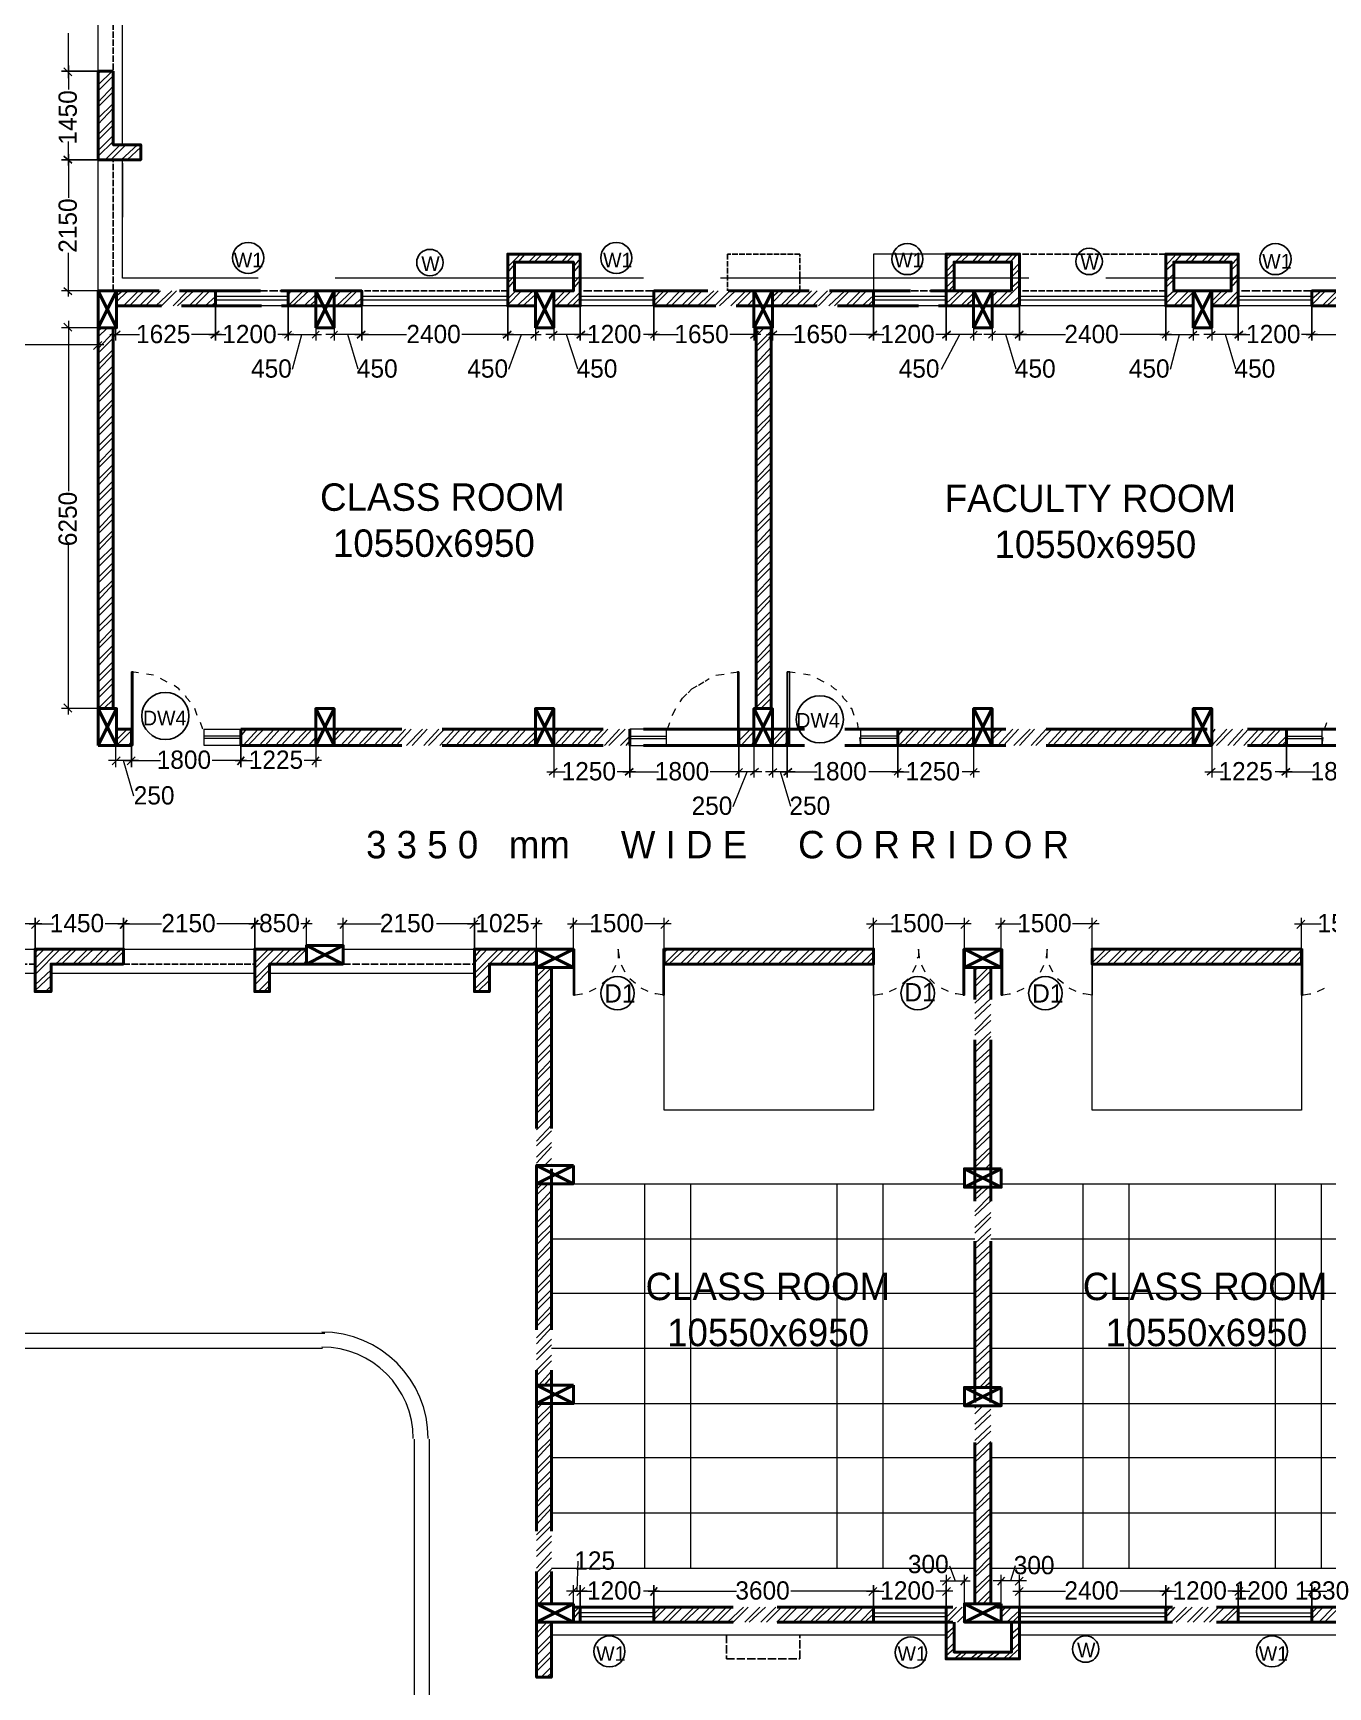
# Model space of a CAD drawing. Header units: millimetres. Extents: x 23593 to 241524, y 4405 to 182732.
# Drawn here: x 168874 to 190123, y 41737 to 68870 of the extents above; entities that cross this region are included whole.
import ezdxf

# ---------------------------------------------------------------- set-up
doc = ezdxf.new("R2010")
doc.units = ezdxf.units.MM
doc.linetypes.add('PDF_IMPORT', pattern=[1, 0.8, -0.2])
for name, color, linetype in [('PDF_0', 7, 'Continuous'), ('PDF_AR_DIMENSION', 7, 'Continuous'), ('PDF_dimensions', 1, 'Continuous'), ('PDF_DOOR WIN TEXT', 5, 'Continuous'), ('PDF_ST COLUMN', 1, 'Continuous'), ('PDF_steps', 2, 'Continuous'), ('PDF_Text', 7, 'Continuous'), ('PDF_wall', 7, 'Continuous'), ('PDF_WINDOW', 2, 'Continuous')]:
    doc.layers.add(name, color=color, linetype=linetype)
for name, color, linetype, true_color in [('PDF_AR_DOOR', 7, 'Continuous', 0x723939), ('PDF_AR_HATCH', 7, 'Continuous', 0x767676), ('PDF_AR_WINDOW', 7, 'Continuous', 0x00a5dd)]:
    doc.layers.add(name, color=color, linetype=linetype, true_color=true_color)
doc.styles.add('PDF Century Gothic', font='GOTHIC.TTF')

msp = doc.modelspace()

# ---------------------------------------------------------------- linework, layer by layer
at = {"layer": 'PDF_0', "color": 1, "linetype": 'PDF_IMPORT', "lineweight": 25, "ltscale": 132.136405}
for points in [[(170189, 68264), (170189, 70397)], [(170189, 64640), (170189, 66792)], [(187461, 65244), (185064, 65244)], [(176664, 64640), (174267, 64640)], [(187461, 64640), (185064, 64640)], [(170359, 53597), (172511, 53597)], [(185064, 42800), (187461, 42800)]]:
    msp.add_lwpolyline(points, dxfattribs=at)
at = {"layer": 'PDF_0', "lineweight": 13}
for points in [[(169378, 68302), (169510, 68170)], [(169378, 66849), (169510, 66735)], [(171794, 63866), (171926, 63979)], [(173002, 63866), (173115, 63979)], [(174191, 63866), (174323, 63979)], [(176588, 63866), (176721, 63979)], [(177797, 63866), (177929, 63979)], [(179005, 63866), (179118, 63979)], [(182591, 63866), (182723, 63979)], [(183931, 63979), (183799, 63866)], [(184989, 63866), (185121, 63979)], [(187405, 63866), (187518, 63979)], [(188594, 63866), (188726, 63979)], [(189802, 63866), (189915, 63979)], [(170416, 56863), (170548, 56995)], [(172228, 56863), (172341, 56995)], [(178589, 56693), (178722, 56806)], [(180515, 56806), (180402, 56693)], [(181194, 56693), (181326, 56806)], [(183007, 56693), (183120, 56806)], [(189368, 56693), (189500, 56806)], [(168849, 54182), (168981, 54315)], [(170303, 54182), (170416, 54315)], [(172454, 54182), (172568, 54315)], [(176041, 54182), (176173, 54315)], [(177797, 43234), (177929, 43366)], [(179005, 43234), (179118, 43366)], [(182591, 43234), (182723, 43366)], [(187405, 43234), (187518, 43366)], [(188594, 43234), (188726, 43366)], [(189802, 43234), (189915, 43366)]]:
    msp.add_lwpolyline(points, close=True, dxfattribs=at)
at = {"layer": 'PDF_0', "color": 6, "linetype": 'PDF_IMPORT', "lineweight": 25, "ltscale": 113.259776}
msp.add_lwpolyline([(181459, 64640), (181459, 65244), (180269, 65244), (180269, 64640)], dxfattribs=at)
at = {"layer": 'PDF_0', "lineweight": 13}
for points in [[(169378, 64697), (169510, 64583)], [(169510, 63979), (169378, 64112)], [(170303, 63979), (170170, 63866)], [(173455, 63866), (173568, 63979)], [(173757, 63866), (173870, 63979)], [(177041, 63866), (177174, 63979)], [(177344, 63866), (177476, 63979)], [(180647, 63866), (180779, 63979)], [(181081, 63979), (180949, 63866)], [(184366, 63979), (184252, 63866)], [(184554, 63866), (184668, 63979)], [(187839, 63866), (187971, 63979)], [(188141, 63866), (188273, 63979)], [(169378, 57863), (169510, 57731)], [(170170, 56863), (170303, 56995)], [(173455, 56863), (173568, 56995)], [(177476, 56806), (177344, 56693)], [(180779, 56806), (180647, 56693)], [(180949, 56693), (181081, 56806)], [(184252, 56693), (184366, 56806)], [(188273, 56806), (188141, 56693)], [(173304, 54182), (173417, 54315)], [(174021, 54315), (173908, 54182)], [(177079, 54182), (177192, 54315)], [(177797, 54315), (177683, 54182)], [(179175, 54182), (179307, 54315)], [(182723, 54315), (182591, 54182)], [(184101, 54182), (184233, 54315)], [(184819, 54315), (184705, 54182)], [(186197, 54182), (186329, 54315)], [(189745, 54315), (189613, 54182)], [(183931, 43536), (183799, 43404)], [(184101, 43404), (184215, 43536)], [(184705, 43404), (184819, 43536)], [(185121, 43536), (184989, 43404)], [(177797, 43366), (177664, 43234)], [(183799, 43234), (183931, 43366)], [(185121, 43366), (184989, 43234)]]:
    msp.add_lwpolyline(points, dxfattribs=at)
at = {"layer": 'PDF_0', "color": 1, "linetype": 'PDF_IMPORT', "lineweight": 25, "ltscale": 169.889663}
for points in [[(173059, 64640), (171869, 64640)], [(179061, 64640), (177853, 64640)], [(189859, 64640), (188651, 64640)], [(166942, 53597), (168906, 53597)], [(177853, 42800), (179061, 42800)], [(188651, 42800), (189859, 42800)]]:
    msp.add_lwpolyline(points, dxfattribs=at)
at = {"layer": 'PDF_0', "color": 1, "linetype": 'PDF_IMPORT', "lineweight": 25, "ltscale": 151.013034}
for points in [[(183856, 64640), (182667, 64640)], [(173965, 53597), (176117, 53597)], [(182667, 42800), (183856, 42800)]]:
    msp.add_lwpolyline(points, dxfattribs=at)
at = {"layer": 'PDF_0', "color": 70, "lineweight": 13, "true_color": 0x7fff00}
msp.add_lwpolyline([(169868, 63677), (170001, 63809)], dxfattribs=at)
at = {"layer": 'PDF_0', "color": 6, "linetype": 'PDF_IMPORT', "lineweight": 25, "ltscale": 169.889663}
msp.add_lwpolyline([(180251, 42592), (180251, 42196), (181459, 42196), (181459, 42592)], dxfattribs=at)
at = {"layer": 'PDF_AR_DIMENSION', "lineweight": 13}
for points in [[(169453, 68132), (169453, 68868)], [(169453, 68340), (169453, 67943)], [(169453, 66698), (169453, 67094)], [(169453, 66886), (169453, 66169)], [(169453, 64546), (169453, 65263)], [(169944, 64640), (169340, 64640)], [(170227, 64395), (170227, 63828)], [(173512, 64338), (173512, 63828)], [(173814, 64338), (173814, 63828)], [(177117, 64395), (177117, 63828)], [(177419, 64395), (177419, 63828)], [(180704, 64395), (180704, 63828)], [(181006, 64395), (181006, 63828)], [(184309, 64395), (184309, 63828)], [(184611, 64338), (184611, 63828)], [(187914, 64338), (187914, 63828)], [(188216, 64395), (188216, 63828)], [(169944, 64036), (169340, 64036)], [(169453, 64149), (169453, 61356)], [(170133, 63923), (170623, 63923)], [(171964, 63923), (171473, 63923)], [(171756, 63923), (172039, 63923)], [(173153, 63923), (172889, 63923)], [(172964, 63923), (173606, 63923)], [(173134, 63356), (173285, 63923)], [(174380, 63923), (174267, 63923), (173814, 63923), (173681, 63923)], [(174210, 63356), (174040, 63923)], [(174153, 63923), (175003, 63923)], [(176758, 63923), (175909, 63923)], [(176570, 63923), (177211, 63923)], [(176683, 63356), (176890, 63923)], [(177985, 63923), (177853, 63923), (177419, 63923), (177287, 63923)], [(177815, 63356), (177627, 63923)], [(177759, 63923), (178042, 63923)], [(179156, 63923), (178891, 63923)], [(178967, 63923), (179458, 63923)], [(180817, 63923), (180307, 63923)], [(180911, 63923), (181402, 63923)], [(182761, 63923), (182270, 63923)], [(182553, 63923), (182837, 63923)], [(183969, 63923), (183686, 63923)], [(184441, 63923), (184309, 63923), (183856, 63923), (183743, 63923)], [(183780, 63356), (184082, 63923)], [(185177, 63923), (185064, 63923), (184611, 63923), (184479, 63923)], [(185007, 63356), (184838, 63923)], [(184951, 63923), (185819, 63923)], [(187556, 63923), (186706, 63923)], [(187367, 63923), (188009, 63923)], [(187537, 63356), (187688, 63923)], [(188783, 63923), (188651, 63923), (188216, 63923), (188084, 63923)], [(188613, 63356), (188443, 63923)], [(188556, 63923), (188839, 63923)], [(189953, 63923), (189689, 63923)], [(189764, 63923), (190255, 63923)], [(169453, 57693), (169453, 60468)], [(170095, 57788), (169340, 57788)], [(170227, 57184), (170227, 56825)], [(173512, 57184), (173512, 56825)], [(177419, 57184), (177419, 56655)], [(180704, 57184), (180704, 56655)], [(181006, 57184), (181006, 56655)], [(184309, 57184), (184309, 56655)], [(188216, 57184), (188216, 56655)], [(170605, 56938), (170491, 56938), (170227, 56938), (170114, 56938)], [(170529, 56353), (170359, 56938)], [(170378, 56938), (170963, 56938)], [(172379, 56938), (171813, 56938)], [(172190, 56938), (172473, 56938)], [(173606, 56938), (173323, 56938)], [(177306, 56750), (177608, 56750)], [(178759, 56750), (178457, 56750)], [(178552, 56750), (179137, 56750)], [(180553, 56750), (179986, 56750)], [(180836, 56750), (180704, 56750), (180458, 56750), (180326, 56750)], [(180364, 56183), (180590, 56750)], [(181383, 56750), (181251, 56750), (181006, 56750), (180892, 56750)], [(181308, 56183), (181138, 56750)], [(181157, 56750), (181742, 56750)], [(183158, 56750), (182591, 56750)], [(182969, 56750), (183252, 56750)], [(184403, 56750), (184120, 56750)], [(188103, 56750), (188405, 56750)], [(189538, 56750), (189255, 56750)], [(189330, 56750), (189915, 56750)], [(173361, 53843), (173361, 54352)], [(173965, 53899), (173965, 54352)], [(177136, 53843), (177136, 54352)], [(177740, 53843), (177740, 54352)], [(179231, 53843), (179231, 54352)], [(182667, 53843), (182667, 54352)], [(184158, 53843), (184158, 54352)], [(184762, 53843), (184762, 54352)], [(186253, 53843), (186253, 54352)], [(189689, 53843), (189689, 54352)], [(169019, 54258), (168339, 54258)], [(168811, 54258), (169208, 54258)], [(170454, 54258), (170057, 54258)], [(170265, 54258), (170982, 54258)], [(172417, 54258), (172605, 54258), (171888, 54258)], [(173455, 54258), (173266, 54258)], [(173870, 54258), (174588, 54258)], [(176211, 54258), (175494, 54258)], [(176003, 54258), (176192, 54258)], [(177230, 54258), (177041, 54258)], [(177646, 54258), (178061, 54258)], [(179344, 54258), (178910, 54258)], [(182553, 54258), (182988, 54258)], [(184271, 54258), (183837, 54258)], [(184668, 54258), (185083, 54258)], [(186367, 54258), (185932, 54258)], [(189576, 54258), (190010, 54258)], [(177815, 43800), (177797, 43309)], [(183913, 43725), (184007, 43479)], [(184989, 43725), (184913, 43479)], [(183762, 43479), (184252, 43479)], [(183856, 43574), (183856, 43045), (183856, 43404)], [(184158, 43045), (184158, 43574)], [(185177, 43479), (185064, 43479), (184762, 43479), (184630, 43479)], [(184762, 43045), (184762, 43574)], [(185064, 43404), (185064, 43045), (185064, 43574)], [(177966, 43309), (177627, 43309)], [(177740, 43045), (177740, 43404)], [(177759, 43309), (178042, 43309)], [(179156, 43309), (178891, 43309)], [(178967, 43309), (180420, 43309)], [(182761, 43309), (181308, 43309)], [(182553, 43309), (182837, 43309)], [(183969, 43309), (183686, 43309)], [(184951, 43309), (185819, 43309)], [(187556, 43309), (186706, 43309)], [(187367, 43309), (187631, 43309)], [(188764, 43309), (188481, 43309)], [(188556, 43309), (188839, 43309)], [(189953, 43309), (189689, 43309)], [(189764, 43309), (190104, 43309)]]:
    msp.add_lwpolyline(points, dxfattribs=at)
for points in [[(169340, 68245), (169944, 68245)], [(169340, 66792), (169944, 66792)], [(171869, 63828), (171869, 64395)], [(173059, 63828), (173059, 64395)], [(174267, 63828), (174267, 64395)], [(176664, 63828), (176664, 64395)], [(177853, 63828), (177853, 64395)], [(179061, 63828), (179061, 64395)], [(182667, 63828), (182667, 64395)], [(183856, 63828), (183856, 64395)], [(185064, 63828), (185064, 64395)], [(187461, 63828), (187461, 64395)], [(188651, 63828), (188651, 64395)], [(189859, 63828), (189859, 64395)], [(170491, 56825), (170491, 57184)], [(172285, 56825), (172285, 57184)], [(178665, 56655), (178665, 57184)], [(180458, 56655), (180458, 57184)], [(181251, 56655), (181251, 57184)], [(183063, 56655), (183063, 57184)], [(189443, 56655), (189443, 57184)], [(168906, 54352), (168906, 53786)], [(170359, 54352), (170359, 53843)], [(172511, 54352), (172511, 53843)], [(176117, 54352), (176117, 53843)], [(177853, 43404), (177853, 43045)], [(179061, 43404), (179061, 43045)], [(182667, 43404), (182667, 43045)], [(187461, 43404), (187461, 43045)], [(188651, 43404), (188651, 43045)], [(189859, 43404), (189859, 43045)]]:
    msp.add_lwpolyline(points, close=True, dxfattribs=at)
at = {"layer": 'PDF_AR_DIMENSION', "color": 2, "lineweight": 13}
msp.add_lwpolyline([(183856, 65244), (182667, 65244), (182667, 64640)], dxfattribs=at)
at = {"layer": 'PDF_AR_DOOR', "lineweight": 25}
for points in [[(170491, 58392), (170510, 58392), (170510, 57184), (170491, 57184)], [(180458, 58392), (180439, 58392), (180439, 57184), (180458, 57184)], [(181251, 58392), (181289, 58392), (181289, 57184), (181251, 57184)], [(177740, 53088), (177759, 53088), (177759, 53843), (177740, 53843)], [(179231, 53088), (179212, 53088), (179212, 53843), (179231, 53843)], [(184158, 53088), (184139, 53088), (184139, 53843), (184158, 53843)], [(184762, 53088), (184781, 53088), (184781, 53843), (184762, 53843)], [(189689, 53088), (189708, 53088), (189708, 53843), (189689, 53843)]]:
    msp.add_lwpolyline(points, close=True, dxfattribs=at)
at = {"layer": 'PDF_AR_DOOR', "lineweight": 20}
for points in [[(170605, 58373), (170491, 58392)], [(170850, 58335), (170737, 58354)], [(180081, 58335), (180213, 58354)], [(180326, 58373), (180458, 58392)], [(181383, 58373), (181251, 58392)], [(181629, 58335), (181515, 58354)], [(171076, 58222), (170963, 58279)], [(171284, 58090), (171265, 58109), (171190, 58165)], [(181855, 58222), (181742, 58279)], [(182063, 58090), (182025, 58109), (181968, 58165)], [(171454, 57901), (171397, 57958), (171378, 57995)], [(182233, 57901), (182176, 57958), (182157, 57995)], [(171567, 57675), (171530, 57788)], [(171662, 57448), (171624, 57561)], [(179288, 57448), (179326, 57561)], [(179363, 57675), (179420, 57788)], [(182346, 57675), (182308, 57788), (182289, 57788)], [(182421, 57448), (182402, 57561)], [(190066, 57448), (190104, 57561)], [(171681, 57184), (171681, 57316)], [(179269, 57184), (179269, 57316)], [(182459, 57184), (182440, 57316)], [(190029, 57184), (190047, 57316)], [(178495, 53692), (178495, 53710), (178476, 53843), (178476, 53710), (178476, 53692)], [(183422, 53692), (183422, 53710), (183403, 53843), (183403, 53710), (183384, 53692)], [(185517, 53692), (185517, 53710), (185517, 53843), (185498, 53710), (185498, 53692)], [(178382, 53465), (178438, 53578)], [(178589, 53465), (178533, 53578)], [(183309, 53465), (183365, 53578)], [(183516, 53465), (183460, 53578)], [(185404, 53465), (185460, 53578)], [(185611, 53465), (185555, 53578)], [(178004, 53144), (178117, 53201)], [(178212, 53276), (178306, 53352)], [(178759, 53276), (178665, 53352)], [(178967, 53144), (178854, 53201)], [(182931, 53144), (183044, 53201)], [(183139, 53276), (183233, 53352)], [(183667, 53276), (183592, 53352)], [(183894, 53144), (183780, 53201)], [(185026, 53144), (185140, 53201)], [(185253, 53276), (185328, 53352)], [(185781, 53276), (185687, 53352)], [(185989, 53144), (185876, 53201)], [(189953, 53144), (190066, 53201)], [(177740, 53088), (177872, 53106), (177891, 53106)], [(179231, 53088), (179099, 53106), (179080, 53106)], [(182667, 53088), (182799, 53106), (182818, 53106)], [(184158, 53088), (184026, 53106), (184007, 53106)], [(184762, 53088), (184894, 53106), (184913, 53106)], [(186253, 53088), (186121, 53106), (186102, 53106)], [(189689, 53088), (189821, 53106), (189840, 53106)]]:
    msp.add_lwpolyline(points, dxfattribs=at)
at = {"layer": 'PDF_AR_DOOR', "linetype": 'PDF_IMPORT', "lineweight": 20, "ltscale": 126.628279}
msp.add_lwpolyline([(179495, 57901), (179533, 57958), (179684, 58109), (179967, 58279)], dxfattribs=at)
at = {"layer": 'PDF_AR_DOOR', "lineweight": 25}
for points in [[(182667, 53088), (182667, 53843), (182667, 53088)], [(186253, 53088), (186253, 53843), (186253, 53088)]]:
    msp.add_lwpolyline(points, dxfattribs=at)
at = {"layer": 'PDF_AR_HATCH', "lineweight": 5}
for points in [[(169944, 68019), (170170, 68245)], [(169944, 68189), (169982, 68245)], [(169944, 67925), (170189, 68170)], [(169944, 67736), (170189, 68000)], [(169944, 67660), (170189, 67906)], [(169944, 67472), (170189, 67717)], [(169944, 67377), (170189, 67641)], [(169944, 67207), (170189, 67453)], [(169944, 67113), (170189, 67358)], [(169944, 66943), (170189, 67188)], [(169944, 66849), (170189, 67094)], [(170057, 66792), (170303, 67037)], [(170152, 66792), (170397, 67037)], [(170321, 66792), (170586, 67037)], [(170416, 66792), (170642, 67000)], [(170605, 66792), (170642, 66830)], [(176664, 65036), (176872, 65244)], [(176664, 65225), (176683, 65244)], [(176834, 65112), (176947, 65244)], [(177004, 65112), (177136, 65244)], [(177098, 65112), (177230, 65244)], [(177268, 65112), (177400, 65244)], [(177362, 65112), (177495, 65244)], [(177551, 65112), (177664, 65244)], [(177627, 65112), (177759, 65244)], [(177740, 65036), (177853, 65169)], [(183856, 65225), (183875, 65244)], [(183856, 65150), (183950, 65244)], [(184007, 65112), (184139, 65244)], [(184101, 65112), (184233, 65244)], [(184290, 65112), (184403, 65244)], [(184366, 65112), (184498, 65244)], [(184554, 65112), (184668, 65244)], [(184649, 65112), (184762, 65244)], [(184819, 65112), (184951, 65244)], [(184913, 65112), (185026, 65244)], [(187461, 65055), (187631, 65244)], [(187612, 65112), (187726, 65244)], [(187782, 65112), (187914, 65244)], [(187877, 65112), (187990, 65244)], [(188047, 65112), (188179, 65244)], [(188141, 65112), (188273, 65244)], [(188330, 65112), (188443, 65244)], [(188405, 65112), (188537, 65244)], [(188537, 65055), (188651, 65187)], [(176664, 64942), (176777, 65074)], [(176664, 64772), (176777, 64885)], [(177740, 64942), (177853, 65074)], [(177740, 64772), (177853, 64885)], [(183856, 64961), (183988, 65093)], [(183856, 64867), (183988, 64999)], [(184932, 64961), (185064, 65093)], [(184932, 64867), (185064, 64999)], [(187461, 64980), (187594, 65093)], [(187461, 64791), (187594, 64923)], [(188537, 64980), (188651, 65093)], [(188537, 64791), (188651, 64923)], [(170227, 64546), (170340, 64640)], [(170227, 64451), (170435, 64640)], [(170359, 64395), (170605, 64640)], [(170454, 64395), (170699, 64640)], [(170623, 64395), (170869, 64640)], [(170718, 64395), (170963, 64640)], [(170888, 64395), (171152, 64640)], [(170982, 64395), (171227, 64640)], [(171171, 64395), (171416, 64640)], [(171246, 64395), (171511, 64640)], [(171435, 64395), (171681, 64640)], [(171530, 64395), (171775, 64640)], [(173059, 64395), (173304, 64640)], [(173059, 64583), (173115, 64640)], [(173134, 64395), (173398, 64640)], [(173323, 64395), (173512, 64583)], [(173814, 64621), (173832, 64640)], [(173814, 64527), (173927, 64640)], [(173851, 64395), (174116, 64640)], [(173946, 64395), (174191, 64640)], [(176664, 64678), (176777, 64810)], [(176664, 64508), (176796, 64640)], [(176664, 64414), (176890, 64640)], [(176815, 64395), (177079, 64640)], [(176909, 64395), (177117, 64583)], [(177419, 64451), (177608, 64640)], [(177419, 64621), (177438, 64640)], [(177457, 64395), (177702, 64640)], [(177627, 64395), (177853, 64621)], [(177740, 64678), (177853, 64810)], [(179061, 64470), (179231, 64640)], [(179061, 64395), (179307, 64640)], [(179250, 64395), (179495, 64640)], [(179344, 64395), (179590, 64640)], [(179514, 64395), (179760, 64640)], [(179609, 64395), (179854, 64640)], [(179779, 64395), (180043, 64640)], [(179873, 64395), (180118, 64640)], [(180062, 64395), (180307, 64640)], [(180137, 64395), (180402, 64640)], [(180326, 64395), (180571, 64640)], [(180420, 64395), (180666, 64640)], [(181006, 64546), (181119, 64640)], [(181006, 64451), (181194, 64640)], [(181138, 64395), (181383, 64640)], [(181213, 64395), (181477, 64640)], [(181402, 64395), (181647, 64640)], [(181496, 64395), (181742, 64640)], [(181666, 64395), (181912, 64640)], [(181761, 64395), (182006, 64640)], [(181931, 64395), (182195, 64640)], [(182025, 64395), (182270, 64640)], [(182214, 64395), (182459, 64640)], [(182308, 64395), (182553, 64640)], [(183856, 64697), (183988, 64829)], [(183856, 64602), (183988, 64734)], [(183856, 64432), (184082, 64640)], [(183913, 64395), (184158, 64640)], [(184101, 64395), (184309, 64602)], [(184611, 64640), (184611, 64640)], [(184611, 64546), (184705, 64640)], [(184630, 64395), (184875, 64640)], [(184724, 64395), (185064, 64734)], [(184932, 64697), (185064, 64810)], [(187461, 64697), (187594, 64829)], [(187461, 64527), (187594, 64640)], [(187461, 64432), (187669, 64640)], [(187594, 64395), (187839, 64640)], [(187688, 64395), (187914, 64621)], [(188216, 64470), (188386, 64640)], [(188216, 64395), (188481, 64640)], [(188405, 64395), (188651, 64640)], [(188537, 64697), (188651, 64829)], [(189859, 64508), (190010, 64640)], [(189859, 64414), (190085, 64640)], [(190029, 64395), (190274, 64640)], [(190104, 64395), (190368, 64640)], [(171699, 64395), (171869, 64546)], [(171794, 64395), (171869, 64451)], [(173417, 64395), (173512, 64489)], [(174134, 64395), (174267, 64527)], [(174210, 64395), (174267, 64432)], [(177098, 64395), (177117, 64414)], [(177721, 64395), (177853, 64527)], [(180590, 64395), (180704, 64508)], [(180685, 64395), (180704, 64414)], [(182478, 64395), (182667, 64565)], [(182572, 64395), (182667, 64489)], [(184177, 64395), (184309, 64508)], [(184894, 64395), (185064, 64546)], [(184989, 64395), (185064, 64451)], [(187858, 64395), (187914, 64432)], [(188500, 64395), (188651, 64565)], [(169944, 63979), (170001, 64036)], [(169944, 63885), (170095, 64036)], [(180741, 63998), (180779, 64036)], [(180741, 63904), (180873, 64036)], [(169944, 63696), (170189, 63960)], [(169944, 63621), (170189, 63866)], [(180741, 63734), (180987, 63979)], [(180741, 63640), (180987, 63885)], [(169944, 63432), (170189, 63677)], [(169944, 63338), (170189, 63602)], [(180741, 63451), (180987, 63715)], [(180741, 63375), (180987, 63621)], [(169944, 63168), (170189, 63413)], [(169944, 63073), (170189, 63319)], [(180741, 63187), (180987, 63432)], [(180741, 63092), (180987, 63356)], [(169944, 62885), (170189, 63149)], [(169944, 62809), (170189, 63054)], [(180741, 62922), (180987, 63168)], [(180741, 62828), (180987, 63073)], [(169944, 62620), (170189, 62866)], [(169944, 62526), (170189, 62790)], [(180741, 62639), (180987, 62903)], [(180741, 62564), (180987, 62809)], [(169944, 62356), (170189, 62601)], [(169944, 62262), (170189, 62507)], [(180741, 62375), (180987, 62620)], [(180741, 62280), (180987, 62545)], [(169944, 62092), (170189, 62337)], [(169944, 61997), (170189, 62243)], [(180741, 62111), (180987, 62356)], [(180741, 62016), (180987, 62262)], [(169944, 61809), (170189, 62073)], [(169944, 61733), (170189, 61978)], [(180741, 61846), (180987, 62092)], [(180741, 61752), (180987, 61997)], [(169944, 61544), (170189, 61790)], [(169944, 61450), (170189, 61714)], [(180741, 61563), (180987, 61827)], [(180741, 61488), (180987, 61733)], [(169944, 61280), (170189, 61525)], [(169944, 61186), (170189, 61431)], [(180741, 61299), (180987, 61544)], [(180741, 61205), (180987, 61469)], [(169944, 61016), (170189, 61261)], [(169944, 60921), (170189, 61167)], [(180741, 61035), (180987, 61280)], [(180741, 60940), (180987, 61186)], [(169944, 60733), (170189, 60997)], [(169944, 60657), (170189, 60902)], [(180741, 60770), (180987, 61016)], [(180741, 60676), (180987, 60921)], [(169944, 60468), (170189, 60714)], [(169944, 60374), (170189, 60638)], [(180741, 60487), (180987, 60751)], [(180741, 60412), (180987, 60657)], [(169944, 60204), (170189, 60449)], [(169944, 60110), (170189, 60355)], [(180741, 60223), (180987, 60468)], [(180741, 60129), (180987, 60393)], [(169944, 59940), (170189, 60185)], [(169944, 59845), (170189, 60091)], [(180741, 59959), (180987, 60204)], [(180741, 59864), (180987, 60110)], [(169944, 59657), (170189, 59902)], [(169944, 59562), (170189, 59827)], [(180741, 59675), (180987, 59940)], [(180741, 59600), (180987, 59845)], [(169944, 59392), (170189, 59638)], [(169944, 59298), (170189, 59543)], [(180741, 59411), (180987, 59657)], [(180741, 59317), (180987, 59581)], [(169944, 59128), (170189, 59373)], [(169944, 59034), (170189, 59279)], [(180741, 59147), (180987, 59392)], [(180741, 59053), (180987, 59298)], [(169944, 58845), (170189, 59109)], [(169944, 58769), (170189, 59015)], [(180741, 58883), (180987, 59128)], [(180741, 58788), (180987, 59034)], [(169944, 58581), (170189, 58826)], [(169944, 58486), (170189, 58751)], [(180741, 58600), (180987, 58864)], [(180741, 58524), (180987, 58769)], [(169944, 58316), (170189, 58562)], [(169944, 58222), (170189, 58467)], [(180741, 58335), (180987, 58581)], [(180741, 58241), (180987, 58505)], [(169944, 58052), (170189, 58298)], [(169944, 57958), (170189, 58203)], [(180741, 58071), (180987, 58316)], [(180741, 57977), (180987, 58222)], [(169944, 57788), (170189, 58033)], [(170038, 57788), (170189, 57939)], [(180741, 57807), (180987, 58052)], [(180817, 57788), (180987, 57958)], [(170227, 57259), (170416, 57448)], [(170246, 57184), (170491, 57429)], [(172285, 57429), (172303, 57448)], [(172285, 57335), (172379, 57448)], [(172322, 57184), (172568, 57448)], [(172398, 57184), (172662, 57448)], [(172587, 57184), (172832, 57448)], [(172681, 57184), (172926, 57448)], [(172851, 57184), (173096, 57448)], [(172945, 57184), (173191, 57448)], [(173115, 57184), (173379, 57448)], [(173210, 57184), (173455, 57448)], [(173398, 57184), (173512, 57316)], [(173814, 57335), (173908, 57448)], [(173814, 57259), (174002, 57448)], [(173927, 57184), (174172, 57448)], [(174021, 57184), (174267, 57448)], [(174210, 57184), (174455, 57448)], [(174285, 57184), (174550, 57448)], [(174474, 57184), (174720, 57448)], [(174569, 57184), (174814, 57448)], [(174739, 57184), (174984, 57448)], [(174833, 57184), (175078, 57448)], [(175003, 57184), (175267, 57448)], [(175097, 57184), (175343, 57448)], [(175286, 57184), (175531, 57448)], [(175361, 57184), (175626, 57448)], [(175550, 57184), (175796, 57448)], [(175645, 57184), (175890, 57448)], [(175815, 57184), (176060, 57448)], [(175909, 57184), (176154, 57448)], [(176079, 57184), (176343, 57448)], [(176173, 57184), (176419, 57448)], [(176362, 57184), (176607, 57448)], [(176437, 57184), (176702, 57448)], [(176626, 57184), (176872, 57448)], [(176721, 57184), (176966, 57448)], [(176890, 57184), (177117, 57410)], [(176985, 57184), (177117, 57316)], [(177419, 57429), (177419, 57448)], [(177419, 57354), (177513, 57448)], [(177438, 57184), (177683, 57448)], [(177532, 57184), (177778, 57448)], [(177702, 57184), (177948, 57448)], [(177797, 57184), (178042, 57448)], [(177966, 57184), (178231, 57448)], [(178061, 57184), (178306, 57448)], [(178250, 57184), (178495, 57448)], [(178325, 57184), (178589, 57448)], [(178514, 57184), (178665, 57335)], [(178608, 57184), (178665, 57259)], [(180458, 57259), (180647, 57448)], [(180458, 57429), (180458, 57448)], [(180496, 57184), (180704, 57410)], [(181006, 57259), (181194, 57448)], [(181024, 57184), (181251, 57429)], [(183063, 57429), (183063, 57448)], [(183063, 57335), (183158, 57448)], [(183082, 57184), (183346, 57448)], [(183176, 57184), (183422, 57448)], [(183365, 57184), (183611, 57448)], [(183460, 57184), (183705, 57448)], [(183629, 57184), (183875, 57448)], [(183724, 57184), (183969, 57448)], [(183894, 57184), (184158, 57448)], [(183988, 57184), (184233, 57448)], [(184177, 57184), (184309, 57335)], [(184611, 57373), (184687, 57448)], [(184611, 57278), (184781, 57448)], [(184705, 57184), (184951, 57448)], [(184800, 57184), (185045, 57448)], [(184970, 57184), (185234, 57448)], [(185064, 57184), (185309, 57448)], [(185253, 57184), (185498, 57448)], [(185328, 57184), (185593, 57448)], [(185517, 57184), (185762, 57448)], [(185611, 57184), (185857, 57448)], [(185781, 57184), (186027, 57448)], [(185876, 57184), (186121, 57448)], [(186046, 57184), (186310, 57448)], [(186140, 57184), (186385, 57448)], [(186329, 57184), (186574, 57448)], [(186423, 57184), (186669, 57448)], [(186593, 57184), (186838, 57448)], [(186687, 57184), (186933, 57448)], [(186857, 57184), (187122, 57448)], [(186952, 57184), (187197, 57448)], [(187140, 57184), (187386, 57448)], [(187216, 57184), (187480, 57448)], [(187405, 57184), (187650, 57448)], [(187499, 57184), (187745, 57448)], [(187669, 57184), (187914, 57429)], [(187763, 57184), (187914, 57335)], [(188216, 57184), (188462, 57448)], [(188216, 57373), (188273, 57448)], [(188292, 57184), (188556, 57448)], [(188481, 57184), (188726, 57448)], [(188575, 57184), (188821, 57448)], [(188745, 57184), (188990, 57448)], [(188839, 57184), (189085, 57448)], [(189009, 57184), (189274, 57448)], [(189104, 57184), (189349, 57448)], [(189292, 57184), (189443, 57335)], [(189368, 57184), (189443, 57259)], [(170435, 57184), (170491, 57240)], [(173474, 57184), (173512, 57222)], [(180666, 57184), (180704, 57240)], [(181213, 57184), (181251, 57240)], [(184252, 57184), (184309, 57240)], [(168906, 53786), (168962, 53843)], [(168906, 53522), (169227, 53843)], [(168906, 53692), (169057, 53843)], [(168906, 53427), (169321, 53843)], [(169245, 53597), (169510, 53843)], [(169340, 53597), (169585, 53843)], [(169529, 53597), (169774, 53843)], [(169604, 53597), (169868, 53843)], [(169793, 53597), (170038, 53843)], [(169887, 53597), (170133, 53843)], [(170057, 53597), (170321, 53843)], [(170152, 53597), (170359, 53805)], [(172511, 53616), (172738, 53843)], [(172511, 53352), (173002, 53843)], [(172511, 53805), (172549, 53843)], [(172511, 53522), (172832, 53843)], [(172851, 53597), (173096, 53843)], [(173021, 53597), (173285, 53843)], [(173115, 53597), (173361, 53843)], [(176117, 53710), (176230, 53843)], [(176117, 53446), (176513, 53843)], [(176117, 53616), (176324, 53843)], [(176117, 53352), (176607, 53843)], [(176532, 53597), (176777, 53843)], [(176626, 53597), (176872, 53843)], [(176796, 53597), (177041, 53843)], [(176890, 53597), (177136, 53843)], [(179231, 53597), (179477, 53843)], [(179231, 53786), (179288, 53843)], [(179307, 53597), (179571, 53843)], [(179495, 53597), (179741, 53843)], [(179590, 53597), (179835, 53843)], [(179760, 53597), (180005, 53843)], [(179854, 53597), (180100, 53843)], [(180024, 53597), (180288, 53843)], [(180118, 53597), (180364, 53843)], [(180307, 53597), (180553, 53843)], [(180383, 53597), (180647, 53843)], [(180571, 53597), (180817, 53843)], [(180666, 53597), (180911, 53843)], [(180836, 53597), (181081, 53843)], [(180930, 53597), (181175, 53843)], [(181100, 53597), (181364, 53843)], [(181194, 53597), (181440, 53843)], [(181383, 53597), (181629, 53843)], [(181459, 53597), (181723, 53843)], [(181647, 53597), (181893, 53843)], [(181742, 53597), (181987, 53843)], [(181912, 53597), (182157, 53843)], [(182006, 53597), (182251, 53843)], [(182176, 53597), (182440, 53843)], [(182270, 53597), (182516, 53843)], [(182459, 53597), (182667, 53805)], [(186253, 53616), (186480, 53843)], [(186253, 53805), (186291, 53843)], [(186310, 53597), (186574, 53843)], [(186499, 53597), (186744, 53843)], [(186593, 53597), (186838, 53843)], [(186763, 53597), (187008, 53843)], [(186857, 53597), (187103, 53843)], [(187027, 53597), (187291, 53843)], [(187122, 53597), (187367, 53843)], [(187310, 53597), (187556, 53843)], [(187386, 53597), (187650, 53843)], [(187575, 53597), (187820, 53843)], [(187669, 53597), (187914, 53843)], [(187839, 53597), (188084, 53843)], [(187933, 53597), (188179, 53843)], [(188103, 53597), (188367, 53843)], [(188198, 53597), (188443, 53843)], [(188386, 53597), (188632, 53843)], [(188481, 53597), (188726, 53843)], [(188651, 53597), (188896, 53843)], [(188745, 53597), (188990, 53843)], [(188915, 53597), (189179, 53843)], [(189009, 53597), (189255, 53843)], [(189198, 53597), (189443, 53843)], [(189274, 53597), (189538, 53843)], [(189462, 53597), (189689, 53824)], [(189557, 53597), (189689, 53729)], [(168906, 53257), (169170, 53503)], [(170340, 53597), (170359, 53616)], [(172511, 53257), (172756, 53503)], [(173304, 53597), (173361, 53654)], [(177060, 53597), (177136, 53654)], [(177136, 53390), (177287, 53541)], [(177136, 53295), (177381, 53541)], [(182553, 53597), (182667, 53710)], [(184328, 53314), (184554, 53541)], [(184328, 53503), (184384, 53541)], [(184328, 53220), (184592, 53484)], [(168906, 53163), (169170, 53408)], [(169076, 53144), (169170, 53239)], [(172568, 53144), (172756, 53333)], [(172662, 53144), (172756, 53239)], [(176117, 53182), (176362, 53427)], [(176173, 53144), (176362, 53333)], [(177136, 53125), (177381, 53371)], [(177136, 53031), (177381, 53276)], [(184328, 53050), (184592, 53295)], [(184328, 52955), (184592, 53201)], [(176343, 53144), (176362, 53163)], [(177136, 52861), (177381, 53106)], [(177136, 52767), (177381, 53012)], [(184328, 52786), (184592, 53031)], [(184328, 52691), (184592, 52937)], [(177136, 52578), (177381, 52842)], [(177136, 52502), (177381, 52748)], [(184328, 52502), (184592, 52767)], [(184328, 52427), (184592, 52672)], [(177136, 52314), (177381, 52559)], [(177136, 52219), (177381, 52465)], [(184328, 52238), (184592, 52484)], [(184328, 52144), (184592, 52408)], [(177136, 52049), (177381, 52295)], [(177136, 51955), (177381, 52200)], [(184328, 51974), (184592, 52219)], [(184328, 51879), (184592, 52125)], [(177136, 51766), (177381, 52030)], [(177136, 51691), (177381, 51936)], [(184328, 51710), (184592, 51955)], [(184328, 51615), (184592, 51861)], [(177136, 51502), (177381, 51747)], [(177136, 51408), (177381, 51672)], [(184328, 51426), (184592, 51672)], [(184328, 51332), (184592, 51596)], [(177136, 51238), (177381, 51483)], [(177136, 51143), (177381, 51389)], [(184328, 51162), (184592, 51408)], [(184328, 51068), (184592, 51313)], [(177136, 50973), (177381, 51219)], [(177136, 50879), (177381, 51124)], [(184328, 50898), (184592, 51143)], [(184328, 50803), (184592, 51049)], [(177136, 50690), (177381, 50954)], [(177136, 50615), (177381, 50860)], [(184328, 50615), (184592, 50879)], [(184328, 50539), (184592, 50785)], [(177136, 50426), (177381, 50671)], [(177136, 50332), (177381, 50596)], [(184328, 50350), (184592, 50596)], [(184328, 50256), (184592, 50520)], [(177268, 50294), (177381, 50407)], [(177362, 50294), (177381, 50313)], [(184498, 50237), (184592, 50332)], [(184573, 50237), (184592, 50237)], [(177136, 49897), (177230, 49992)], [(177136, 49803), (177325, 49992)], [(184328, 49822), (184460, 49935)], [(184328, 49728), (184554, 49935)], [(177136, 49614), (177381, 49879)], [(177136, 49539), (177381, 49784)], [(184328, 49539), (184592, 49803)], [(184328, 49463), (184592, 49709)], [(177136, 49350), (177381, 49595)], [(177136, 49256), (177381, 49501)], [(184328, 49274), (184592, 49520)], [(184328, 49180), (184592, 49444)], [(177136, 49086), (177381, 49331)], [(177136, 48991), (177381, 49237)], [(184328, 49010), (184592, 49256)], [(184328, 48916), (184592, 49161)], [(177136, 48803), (177381, 49067)], [(177136, 48727), (177381, 48972)], [(184328, 48746), (184592, 48991)], [(184328, 48652), (184592, 48897)], [(177136, 48538), (177381, 48784)], [(177136, 48444), (177381, 48708)], [(184328, 48463), (184592, 48727)], [(184328, 48387), (184592, 48633)], [(177136, 48274), (177381, 48519)], [(177136, 48180), (177381, 48425)], [(184328, 48199), (184592, 48444)], [(184328, 48104), (184592, 48350)], [(177136, 48010), (177381, 48255)], [(177136, 47915), (177381, 48161)], [(184328, 47934), (184592, 48180)], [(184328, 47840), (184592, 48085)], [(177136, 47727), (177381, 47991)], [(177136, 47651), (177381, 47896)], [(184328, 47651), (184592, 47915)], [(184328, 47576), (184592, 47821)], [(177136, 47462), (177381, 47708)], [(177136, 47368), (177381, 47632)], [(184328, 47387), (184592, 47632)], [(184328, 47292), (184592, 47557)], [(177136, 47198), (177381, 47443)], [(177136, 47104), (177381, 47349)], [(184328, 47123), (184592, 47368)], [(184328, 47028), (184592, 47274)], [(177136, 46934), (177381, 47179)], [(177136, 46839), (177381, 47085)], [(184328, 46858), (184592, 47104)], [(184328, 46764), (184592, 47009)], [(177174, 46688), (177381, 46915)], [(177268, 46688), (177381, 46821)], [(184403, 46651), (184592, 46839)], [(184479, 46651), (184592, 46745)], [(177136, 46386), (177136, 46386)], [(177136, 46292), (177230, 46386)], [(177136, 46122), (177381, 46367)], [(177136, 46028), (177381, 46273)], [(184328, 46311), (184366, 46349)], [(184328, 46216), (184460, 46349)], [(184328, 46047), (184592, 46292)], [(184328, 45952), (184592, 46198)], [(177136, 45839), (177381, 46103)], [(177136, 45763), (177381, 46009)], [(184328, 45782), (184592, 46028)], [(184328, 45688), (184592, 45933)], [(177136, 45575), (177381, 45820)], [(177136, 45480), (177381, 45745)], [(184328, 45499), (184592, 45763)], [(184328, 45424), (184592, 45669)], [(177136, 45310), (177381, 45556)], [(177136, 45216), (177381, 45461)], [(184328, 45235), (184592, 45480)], [(184328, 45140), (184592, 45386)], [(177136, 45046), (177381, 45292)], [(177136, 44952), (177381, 45197)], [(184328, 44971), (184592, 45216)], [(184328, 44876), (184592, 45122)], [(177136, 44763), (177381, 45027)], [(177136, 44687), (177381, 44933)], [(184328, 44687), (184592, 44952)], [(184328, 44612), (184592, 44857)], [(177136, 44499), (177381, 44744)], [(177136, 44404), (177381, 44669)], [(184328, 44423), (184592, 44669)], [(184328, 44329), (184592, 44593)], [(177136, 44234), (177381, 44480)], [(177136, 44140), (177381, 44385)], [(184328, 44159), (184592, 44404)], [(184328, 44065), (184592, 44310)], [(177136, 43970), (177381, 44216)], [(177136, 43876), (177381, 44121)], [(184328, 43895), (184592, 44140)], [(184328, 43800), (184592, 44046)], [(177136, 43687), (177381, 43951)], [(177136, 43611), (177381, 43857)], [(184328, 43611), (184592, 43876)], [(184328, 43536), (184592, 43781)], [(177136, 43423), (177381, 43668)], [(177136, 43328), (177381, 43593)], [(184328, 43347), (184592, 43593)], [(184328, 43253), (184592, 43517)], [(177136, 43158), (177381, 43404)], [(177155, 43083), (177381, 43309)], [(184347, 43083), (184592, 43328)], [(184441, 43083), (184592, 43234)], [(177344, 43083), (177381, 43140)], [(177740, 42951), (177834, 43045)], [(177740, 42856), (177853, 42989)], [(179061, 42932), (179175, 43045)], [(179061, 42838), (179269, 43045)], [(179193, 42800), (179439, 43045)], [(179288, 42800), (179533, 43045)], [(179477, 42800), (179722, 43045)], [(179552, 42800), (179816, 43045)], [(179741, 42800), (179986, 43045)], [(179835, 42800), (180081, 43045)], [(180005, 42800), (180251, 43045)], [(180100, 42800), (180345, 43045)], [(180269, 42800), (180534, 43045)], [(180364, 42800), (180609, 43045)], [(180553, 42800), (180798, 43045)], [(180628, 42800), (180892, 43045)], [(180817, 42800), (181062, 43045)], [(180911, 42800), (181157, 43045)], [(181081, 42800), (181326, 43045)], [(181175, 42800), (181421, 43045)], [(181345, 42800), (181610, 43045)], [(181440, 42800), (181685, 43045)], [(181629, 42800), (181874, 43045)], [(181704, 42800), (181968, 43045)], [(181893, 42800), (182138, 43045)], [(181987, 42800), (182233, 43045)], [(182157, 42800), (182402, 43045)], [(182251, 42800), (182497, 43045)], [(182440, 42800), (182667, 43026)], [(182516, 42800), (182667, 42932)], [(183856, 42875), (184026, 43045)], [(183856, 42781), (184120, 43045)], [(184045, 42800), (184158, 42913)], [(184762, 42970), (184838, 43045)], [(184762, 42875), (184932, 43045)], [(184856, 42800), (185064, 42989)], [(184932, 42781), (185064, 42913)], [(187461, 42970), (187537, 43045)], [(187461, 42875), (187612, 43045)], [(187556, 42800), (187801, 43045)], [(187631, 42800), (187896, 43045)], [(187820, 42800), (188065, 43045)], [(187914, 42800), (188160, 43045)], [(188084, 42800), (188330, 43045)], [(188179, 42800), (188424, 43045)], [(188349, 42800), (188613, 43045)], [(188443, 42800), (188651, 43007)], [(189859, 42951), (189953, 43045)], [(189859, 42856), (190047, 43045)], [(189972, 42800), (190217, 43045)], [(190066, 42800), (190312, 43045)], [(177136, 42611), (177306, 42800)], [(177136, 42536), (177381, 42781)], [(177853, 42800), (177853, 42800)], [(183856, 42611), (183988, 42724)], [(183856, 42517), (183988, 42649)], [(184139, 42800), (184158, 42819)], [(184932, 42611), (185064, 42724)], [(184932, 42517), (185064, 42630)], [(188632, 42800), (188651, 42819)], [(177136, 42347), (177381, 42592)], [(177136, 42252), (177381, 42498)], [(183856, 42328), (183988, 42460)], [(183856, 42252), (183988, 42366)], [(184875, 42196), (185064, 42366)], [(184932, 42328), (185064, 42460)], [(177136, 42082), (177381, 42328)], [(177136, 41988), (177381, 42233)], [(177211, 41894), (177381, 42064)], [(183988, 42196), (184120, 42309)], [(184082, 42196), (184196, 42309)], [(184252, 42196), (184384, 42309)], [(184347, 42196), (184479, 42309)], [(184517, 42196), (184649, 42309)], [(184611, 42196), (184743, 42309)], [(184800, 42196), (184913, 42309)], [(177306, 41894), (177381, 41969)]]:
    msp.add_lwpolyline(points, dxfattribs=at)
at = {"layer": 'PDF_AR_WINDOW', "color": 2, "linetype": 'PDF_IMPORT', "lineweight": 20, "ltscale": 6323.670808}
msp.add_lwpolyline([(191539, 64848), (170340, 64848)], dxfattribs=at)
at = {"layer": 'PDF_AR_WINDOW', "lineweight": 20}
for points in [[(173059, 64546), (171869, 64546)], [(173059, 64489), (171869, 64489)], [(176664, 64546), (174267, 64546)], [(176664, 64489), (174267, 64489)], [(179061, 64546), (177853, 64546)], [(179061, 64489), (177853, 64489)], [(183856, 64546), (182667, 64546)], [(183856, 64489), (182667, 64489)], [(187461, 64546), (185064, 64546)], [(187461, 64489), (185064, 64489)], [(189859, 64546), (188651, 64546)], [(189859, 64489), (188651, 64489)], [(172285, 57335), (171681, 57335)], [(172285, 57297), (171681, 57297)], [(178665, 57335), (179269, 57335)], [(178665, 57297), (179269, 57297)], [(183063, 57335), (182459, 57335)], [(183063, 57297), (182459, 57297)], [(189443, 57335), (190029, 57335)], [(189443, 57297), (190029, 57297)], [(179061, 42951), (177853, 42951)], [(177853, 42894), (179061, 42894)], [(182667, 42951), (183856, 42951)], [(182667, 42894), (183856, 42894)], [(185064, 42951), (187461, 42951)], [(185064, 42894), (187461, 42894)], [(188651, 42951), (189859, 42951)], [(188651, 42894), (189859, 42894)]]:
    msp.add_lwpolyline(points, dxfattribs=at)
at = {"layer": 'PDF_AR_WINDOW', "color": 2, "lineweight": 20}
for points in [[(173059, 64395), (171869, 64395)], [(176664, 64395), (174267, 64395)], [(179061, 64395), (177853, 64395)], [(183856, 64395), (182667, 64395)], [(187461, 64395), (185064, 64395)], [(189859, 64395), (188651, 64395)], [(172285, 57184), (171681, 57184), (171681, 57448), (172285, 57448)], [(178665, 57184), (179269, 57184), (179269, 57448), (178665, 57448)], [(183063, 57184), (182459, 57184), (182459, 57448), (183063, 57448)], [(189443, 57184), (190029, 57184), (190029, 57448), (189443, 57448)], [(179061, 43045), (177853, 43045)], [(182667, 43045), (183856, 43045)], [(185064, 43045), (187461, 43045)], [(188651, 43045), (189859, 43045)], [(177381, 42592), (183856, 42592)], [(185064, 42592), (191539, 42592)]]:
    msp.add_lwpolyline(points, dxfattribs=at)
at = {"layer": 'PDF_dimensions', "color": 70, "lineweight": 13, "true_color": 0x7fff00}
for points in [[(169944, 64036), (169944, 63640)], [(170038, 63753), (168717, 63753)]]:
    msp.add_lwpolyline(points, dxfattribs=at)
at = {"layer": 'PDF_DOOR WIN TEXT', "lineweight": 25}
for centre, radius in [((172404, 65181), 255), ((178445, 65181), 255), ((183221, 65162), 255), ((189262, 65162), 255), ((175387, 65105), 217), ((186204, 65124), 217), ((171045, 57667), 387), ((181786, 57611), 387), ((178464, 53118), 274), ((183391, 53118), 274), ((185486, 53118), 274), ((178332, 42320), 255), ((183278, 42301), 255), ((186147, 42358), 217), ((189205, 42320), 255)]:
    msp.add_circle(centre, radius, dxfattribs=at)
at = {"layer": 'PDF_ST COLUMN', "lineweight": 40}
for points in [[(169944, 64036), (170246, 64036), (170246, 64640), (169944, 64640)], [(173512, 64036), (173814, 64036), (173814, 64640), (173512, 64640)], [(177117, 64036), (177419, 64036), (177419, 64640), (177117, 64640)], [(180704, 64036), (181006, 64036), (181006, 64640), (180704, 64640)], [(184309, 64036), (184611, 64036), (184611, 64640), (184309, 64640)], [(187914, 64036), (188216, 64036), (188216, 64640), (187914, 64640)], [(169944, 57184), (170246, 57184), (170246, 57788), (169944, 57788)], [(173512, 57184), (173814, 57184), (173814, 57788), (173512, 57788)], [(177117, 57184), (177419, 57184), (177419, 57788), (177117, 57788)], [(180704, 57184), (181006, 57184), (181006, 57788), (180704, 57788)], [(184309, 57184), (184611, 57184), (184611, 57788), (184309, 57788)], [(187914, 57184), (188216, 57184), (188216, 57788), (187914, 57788)], [(173965, 53597), (173965, 53899), (173361, 53899), (173361, 53597)], [(177740, 53843), (177740, 53541), (177136, 53541), (177136, 53843)], [(184762, 53843), (184762, 53541), (184158, 53541), (184158, 53843)], [(177740, 50294), (177740, 49992), (177136, 49992), (177136, 50294)], [(184762, 50237), (184762, 49935), (184158, 49935), (184158, 50237)], [(177740, 46688), (177740, 46386), (177136, 46386), (177136, 46688)], [(184762, 46651), (184762, 46349), (184158, 46349), (184158, 46651)], [(177740, 43102), (177740, 42800), (177136, 42800), (177136, 43102)], [(184762, 43102), (184762, 42800), (184158, 42800), (184158, 43102)]]:
    msp.add_lwpolyline(points, close=True, dxfattribs=at)
for points in [[(169944, 64640), (170246, 64036)], [(170246, 64640), (169944, 64036)], [(173512, 64640), (173814, 64036)], [(173814, 64640), (173512, 64036)], [(177117, 64640), (177419, 64036)], [(177419, 64640), (177117, 64036)], [(180704, 64640), (181006, 64036)], [(181006, 64640), (180704, 64036)], [(184309, 64640), (184611, 64036)], [(184611, 64640), (184309, 64036)], [(187914, 64640), (188216, 64036)], [(188216, 64640), (187914, 64036)], [(169944, 57788), (170246, 57184)], [(170246, 57788), (169944, 57184)], [(173512, 57788), (173814, 57184)], [(173814, 57788), (173512, 57184)], [(177117, 57788), (177419, 57184)], [(177419, 57788), (177117, 57184)], [(180704, 57788), (181006, 57184)], [(181006, 57788), (180704, 57184)], [(184309, 57788), (184611, 57184)], [(184611, 57788), (184309, 57184)], [(187914, 57788), (188216, 57184)], [(188216, 57788), (187914, 57184)], [(173361, 53597), (173965, 53899)], [(173361, 53899), (173965, 53597)], [(177136, 53843), (177740, 53541)], [(177136, 53541), (177740, 53843)], [(184158, 53843), (184762, 53541)], [(184158, 53541), (184762, 53843)], [(177136, 50294), (177740, 49992)], [(177136, 49992), (177740, 50294)], [(184158, 50237), (184762, 49935)], [(184158, 49935), (184762, 50237)], [(177136, 46688), (177740, 46386)], [(177136, 46386), (177740, 46688)], [(184158, 46651), (184762, 46349)], [(184158, 46349), (184762, 46651)], [(177136, 43102), (177740, 42800)], [(177136, 42800), (177740, 43102)], [(184158, 43102), (184762, 42800)], [(184158, 42800), (184762, 43102)]]:
    msp.add_lwpolyline(points, dxfattribs=at)
at = {"layer": 'PDF_steps', "lineweight": 13}
for points in [[(156636, 48784), (156636, 45216), (158429, 45216), (158429, 47292), (173625, 47292)], [(158429, 48784), (158429, 47538), (173663, 47538)], [(175135, 24584), (175135, 45801)], [(175380, 24584), (175380, 45801)]]:
    msp.add_lwpolyline(points, dxfattribs=at)
for radius in [1746, 1501]:
    msp.add_arc((173612, 45812), radius, 0, 90, dxfattribs=at)
at = {"layer": 'PDF_wall', "color": 2, "lineweight": 20}
for points in [[(169944, 68245), (169944, 70397)], [(170340, 67037), (170340, 70397)], [(169944, 64640), (169944, 66792)], [(170340, 64848), (170340, 66792)], [(170340, 66735), (170340, 65848)], [(166942, 53843), (168906, 53843)], [(170359, 53843), (172511, 53843)], [(173965, 53843), (176117, 53843)], [(166338, 53446), (168906, 53446)], [(169170, 53446), (172511, 53446)], [(172756, 53446), (176117, 53446)]]:
    msp.add_lwpolyline(points, dxfattribs=at)
at = {"layer": 'PDF_wall', "lineweight": 40}
for points in [[(170189, 68245), (169944, 68245), (169944, 66792), (170642, 66792), (170642, 67037), (170189, 67037)], [(170359, 53597), (170359, 53843), (168906, 53843), (168906, 53144), (169170, 53144), (169170, 53597)], [(179231, 53597), (179231, 53843), (182667, 53843), (182667, 53597)], [(189689, 53843), (189689, 53597), (186253, 53597), (186253, 53843)]]:
    msp.add_lwpolyline(points, close=True, dxfattribs=at)
for points in [[(177117, 64395), (176664, 64395), (176664, 65244), (177853, 65244), (177853, 64395), (177419, 64395)], [(185064, 64395), (185064, 65244), (183856, 65244), (183856, 64395)], [(187914, 64395), (187461, 64395), (187461, 65244), (188651, 65244), (188651, 64395), (188216, 64395)], [(177117, 64640), (176777, 64640), (176777, 65112), (177740, 65112), (177740, 64640), (177419, 64640)], [(184932, 64640), (184932, 65112), (183988, 65112), (183988, 64640)], [(187914, 64640), (187594, 64640), (187594, 65112), (188537, 65112), (188537, 64640), (188216, 64640)], [(171869, 64640), (171869, 64395)], [(173059, 64640), (173059, 64395)], [(174267, 64640), (174267, 64395)], [(179061, 64640), (179061, 64395)], [(182667, 64640), (182667, 64395)], [(191482, 64640), (189859, 64640), (189859, 64395), (191482, 64395)], [(169944, 64036), (169944, 57788)], [(170189, 64036), (170189, 57788)], [(180741, 64036), (180741, 57788)], [(180987, 64036), (180987, 57788)], [(170227, 57448), (170491, 57448), (170491, 57184), (170227, 57184)], [(172285, 57448), (172285, 57184)], [(178665, 57448), (178665, 57184)], [(180458, 57448), (180458, 57184)], [(181251, 57448), (181251, 57184)], [(183063, 57448), (183063, 57184)], [(189443, 57448), (189443, 57184)], [(173361, 53843), (172511, 53843), (172511, 53144), (172756, 53144), (172756, 53597), (173361, 53597)], [(177136, 53843), (176117, 53843), (176117, 53144), (176362, 53144), (176362, 53597), (177136, 53597)], [(177853, 43045), (177853, 42800)], [(179061, 42800), (179061, 43045)], [(182667, 43045), (182667, 42800)], [(183856, 43045), (183856, 42196), (185064, 42196), (185064, 43045)], [(187461, 42800), (187461, 43045)], [(188651, 43045), (188651, 42800)], [(189859, 43045), (189859, 42800)], [(177381, 42800), (177381, 41894), (177136, 41894), (177136, 42800)], [(184932, 42800), (184932, 42309), (183988, 42309), (183988, 42800)]]:
    msp.add_lwpolyline(points, dxfattribs=at)
at = {"layer": 'PDF_wall', "linetype": 'PDF_IMPORT', "lineweight": 40, "ltscale": 1661.143376}
for points in [[(174267, 64640), (170208, 64640)], [(184932, 64640), (179061, 64640)], [(185064, 64395), (179061, 64395)]]:
    msp.add_lwpolyline(points, dxfattribs=at)
at = {"layer": 'PDF_wall', "linetype": 'PDF_IMPORT', "lineweight": 40, "ltscale": 1642.266747}
msp.add_lwpolyline([(174267, 64395), (170227, 64395)], dxfattribs=at)
at = {"layer": 'PDF_wall', "linetype": 'PDF_IMPORT', "lineweight": 40, "ltscale": 3303.410123}
for points in [[(172285, 57448), (191482, 57448)], [(172285, 57184), (191501, 57184)], [(177136, 53541), (177136, 43102)], [(177381, 53541), (177381, 43102)], [(184328, 43102), (184328, 53541)], [(184592, 43102), (184592, 53541)]]:
    msp.add_lwpolyline(points, dxfattribs=at)
at = {"layer": 'PDF_wall', "linetype": 'PDF_IMPORT', "lineweight": 40, "ltscale": 3605.436192}
for points in [[(191180, 43045), (177740, 43045)], [(191180, 42800), (177740, 42800)]]:
    msp.add_lwpolyline(points, dxfattribs=at)
at = {"layer": 'PDF_WINDOW', "lineweight": 9}
for points in [[(182667, 53597), (182667, 51200), (179231, 51200), (179231, 53597)], [(189689, 53597), (189689, 51200), (186253, 51200), (186253, 53597)], [(177740, 49992), (184158, 49992)], [(178910, 49992), (178910, 43687)], [(179665, 49992), (179665, 43687)], [(182063, 49992), (182063, 43687)], [(182818, 49992), (182818, 43687)], [(184762, 49992), (191180, 49992)], [(186102, 49992), (186102, 43687)], [(186857, 49992), (186857, 43687)], [(189255, 49992), (189255, 43687)], [(190010, 49992), (190010, 43687)], [(177381, 49086), (184328, 49086)], [(184592, 49086), (191539, 49086)], [(177381, 48199), (184328, 48199)], [(184592, 48199), (191539, 48199)], [(177381, 47292), (184328, 47292)], [(184592, 47292), (191539, 47292)], [(177381, 46386), (184158, 46386)], [(184762, 46386), (191180, 46386)], [(177381, 45499), (184328, 45499)], [(184592, 45499), (191539, 45499)], [(177381, 44593), (184328, 44593)], [(184592, 44593), (191539, 44593)], [(177381, 43687), (184328, 43687)], [(184592, 43687), (191539, 43687)]]:
    msp.add_lwpolyline(points, dxfattribs=at)

# ---------------------------------------------------------------- texts
at = {"layer": 'PDF_Text', "char_height": 300, "attachment_point": 4, "rotation": 90, "style": 'PDF Century Gothic'}
for s, insert in [('1450', (169444, 67040)), ('2150', (169444, 65265)), ('6250', (169444, 60452))]:
    msp.add_mtext(s, dxfattribs=dict(at, insert=insert))
at = {"layer": 'PDF_Text', "color": 5, "attachment_point": 4, "style": 'PDF Century Gothic'}
for s, insert, char_height in [('W1', (172168, 65146), 240), ('W', (175245, 65089), 240), ('W1', (178228, 65146), 240), ('W1', (183004, 65146), 240), ('W', (186062, 65108), 240), ('W1', (189045, 65127), 240), ('DW4', (170677, 57633), 240), ('DW4', (181399, 57595), 240), ('D1', (178247, 53115), 300), ('D1', (183174, 53134), 300), ('D1', (185269, 53115), 300), ('W1', (178115, 42285), 240), ('W1', (183060, 42285), 240), ('W', (186005, 42342), 240), ('W1', (188988, 42285), 240)]:
    msp.add_mtext(s, dxfattribs=dict(at, insert=insert, char_height=char_height))
at = {"layer": 'PDF_Text', "attachment_point": 4, "style": 'PDF Century Gothic'}
for s, insert, char_height in [('1625', (170564, 63931), 300), ('1200', (171979, 63931), 300), ('2400', (175000, 63931), 300), ('1200', (177964, 63931), 300), ('1650', (179398, 63931), 300), ('1650', (181343, 63931), 300), ('1200', (182777, 63931), 300), ('2400', (185798, 63931), 300), ('1200', (188780, 63931), 300), ('450', (172451, 63365), 300), ('450', (174188, 63365), 300), ('450', (176000, 63365), 300), ('450', (177794, 63365), 300), ('450', (183079, 63365), 300), ('450', (184986, 63365), 300), ('450', (186855, 63365), 300), ('450', (188591, 63365), 300), ('CLASS ROOM', (173584, 61254), 450), ('FACULTY ROOM', (183834, 61235), 450.01), ('10550x6950', (173795, 60499), 450), ('10550x6950', (184650, 60480), 450), ('1800', (170903, 56947), 300), ('1225', (172414, 56947), 300), ('1250', (177548, 56758), 300), ('1800', (179077, 56758), 300), ('1800', (181663, 56758), 300), ('1250', (183193, 56758), 300), ('1225', (188327, 56758), 300), ('1800', (189837, 56758), 300), ('250', (170526, 56362), 300), ('250', (179681, 56192), 300), ('250', (181286, 56192), 300), ('3 3 5 0   mm     W I D E     C O R R I D O R', (174339, 55553), 450.01), ('1450', (169148, 54266), 300), ('2150', (170979, 54266), 300), ('850', (172583, 54266), 300), ('2150', (174566, 54266), 300), ('1025', (176132, 54266), 300), ('1500', (178001, 54266), 300), ('1500', (182928, 54266), 300), ('1500', (185024, 54266), 300), ('1500', (189951, 54266), 300), ('CLASS ROOM', (178926, 48304), 450), ('CLASS ROOM', (186100, 48304), 450), ('  10550x6950', (178945, 47549), 450.01), ('  10550x6950', (186137, 47549), 450.01), ('125', (177756, 43808), 300), ('300', (183230, 43751), 300), ('300', (184967, 43733), 300), ('1200', (177964, 43317), 300), ('3600', (180399, 43317), 300), ('1200', (182777, 43317), 300), ('2400', (185798, 43317), 300), ('1200 1200 1330', (187572, 43317), 300)]:
    msp.add_mtext(s, dxfattribs=dict(at, insert=insert, char_height=char_height))

doc.saveas('drawing.dxf')
